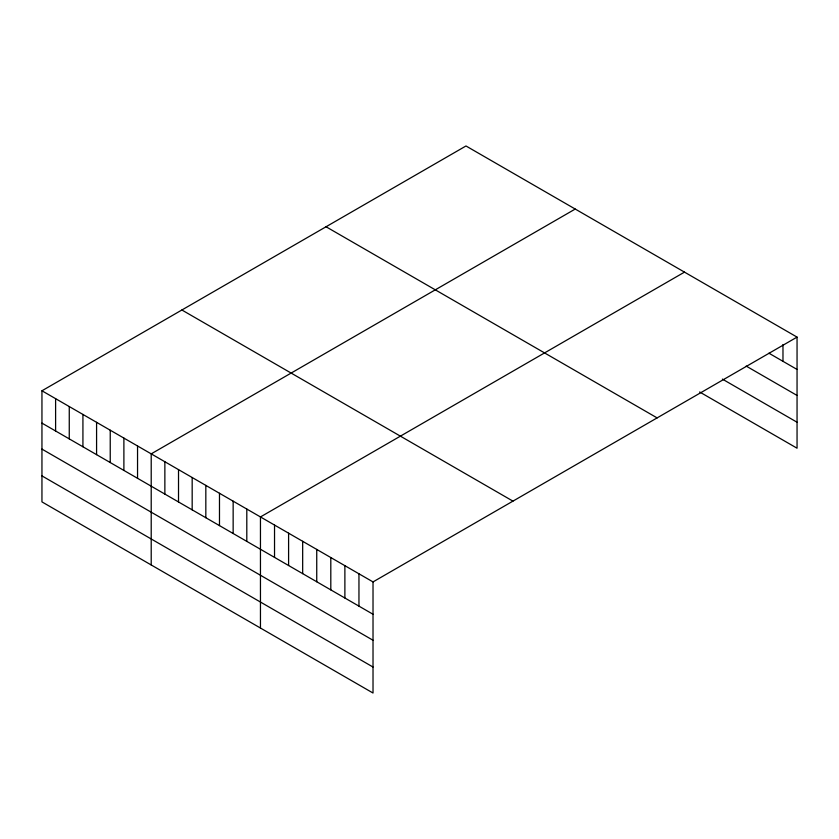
<?xml version="1.0" encoding="UTF-8"?>
<svg xmlns="http://www.w3.org/2000/svg" width="839" height="839" viewBox="0 0 839 839"><rect width="100%" height="100%" fill="white"/><g stroke="black" fill="none" stroke-linecap="round" stroke-linejoin="round"><path stroke-width="1.26" d="M41.95 390.785L373.019 581.92L373.019 693.024L41.95 501.89L41.95 390.785L465.981 145.976L797.05 337.11L797.05 448.215L699.642 391.981M575.229 209.047L151.209 453.857L151.209 564.962M684.488 272.13L260.457 516.939L260.457 628.044M373.019 581.92L797.05 337.11M768.912 353.198L797.05 369.443M746.175 366.077L797.05 395.442M722.369 379.102L797.05 422.227M326.046 226.761L657.126 417.906M181.874 309.99L512.954 501.135M41.95 423.118L373.019 614.253M41.95 449.106L373.019 640.251M41.95 475.891L373.019 667.036M782.976 344.514L782.976 361.326M358.956 573.803L358.956 606.136M344.881 565.675L344.881 598.008M330.807 557.557L330.807 589.89M316.743 549.43L316.743 581.763M302.669 541.302L302.669 573.635M288.595 533.184L288.595 565.517M274.531 525.057L274.531 557.39M246.802 509.053L246.802 541.386M233.148 501.166L233.148 533.499M219.482 493.28L219.482 525.613M205.828 485.393L205.828 517.726M192.173 477.517L192.173 509.85M178.518 469.63L178.518 501.963M164.863 461.744L164.863 494.077M137.544 445.97L137.544 478.303M123.889 438.094L123.889 470.427M110.234 430.208L110.234 462.541M96.579 422.321L96.579 454.654M82.925 414.435L82.925 446.768M69.259 406.548L69.259 438.881M55.605 398.661L55.605 430.994"/></g></svg>
